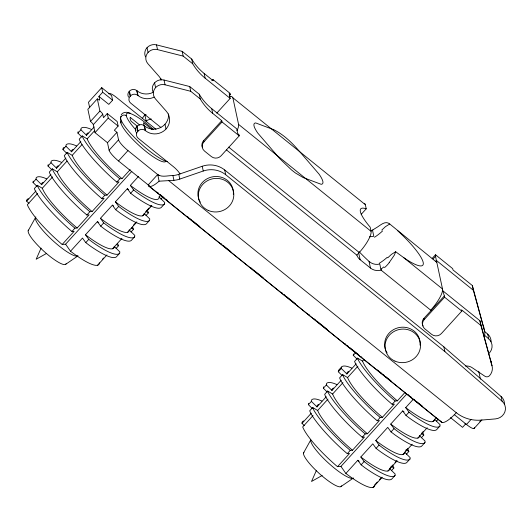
<?xml version="1.0" encoding="UTF-8"?>
<svg xmlns="http://www.w3.org/2000/svg" width="532" height="532" viewBox="0 0 532 532"><rect width="100%" height="100%" fill="white"/><g stroke="black" fill="none" stroke-linecap="round" stroke-linejoin="round"><path stroke-width="0.8" d="M146.287 121.482L144.857 114.826L146.094 114.633M36.967 186.34L33.031 182.463L33.184 181.119M33.031 182.463L36.023 179.171L36.176 177.828A56.259 11.551 42.3 0 1 46.61 178.838M51.93 169.881L47.993 166.004L48.139 164.661M47.993 166.004L50.986 162.712L51.132 161.369A56.259 11.551 42.3 0 1 61.566 162.38M66.886 153.422L62.956 149.545L63.102 148.209A56.259 11.551 42.3 0 1 64.066 147.45M62.956 149.545L65.941 146.253L66.094 144.917A56.259 11.551 42.3 0 1 76.528 145.921M81.848 136.963L77.911 133.086L78.058 131.75M77.911 133.086L80.904 129.795L81.05 128.458A56.259 11.551 42.3 0 1 91.484 129.462M37.672 193.355L27.338 204.727A48.392 9.935 42.3 0 0 61.034 243.523L62.184 244.461L65.596 244.201L70.51 251.23L82.48 238.063L85.772 242.632L89.715 245.618A56.259 11.551 42.3 0 0 116.701 256.504L119.693 253.212L119.84 251.869L114.22 246.336L114.307 246.828A48.392 9.935 42.3 0 1 85.472 234.772L97.436 221.605A48.392 9.935 42.3 0 0 98.759 222.602M97.436 221.605L100.728 226.173L104.671 229.159A56.259 11.551 42.3 0 0 131.663 240.045L134.656 236.753L134.802 235.41L129.176 229.877L129.269 230.369A48.392 9.935 42.3 0 1 100.428 218.313L112.398 205.146A48.392 9.935 42.3 0 0 113.715 206.143M112.398 205.146L115.69 209.714L119.634 212.7A56.259 11.551 42.3 0 0 146.619 223.586L149.612 220.295L149.758 218.951L144.139 213.418L144.225 213.911A48.392 9.935 42.3 0 1 115.391 201.854L127.354 188.687A48.392 9.935 42.3 0 0 128.678 189.685M127.354 188.687L130.646 193.256L134.589 196.242A56.259 11.551 42.3 0 0 161.582 207.128L164.574 203.836L164.72 202.493L159.095 196.96L160.185 195.763M312.324 408.549L308.387 404.679L308.533 403.336M308.387 404.679L311.38 401.387L311.526 400.044A56.259 11.551 42.3 0 1 321.96 401.055M327.28 392.091L323.343 388.22L323.489 386.877M323.343 388.22L326.335 384.929L326.482 383.585A56.259 11.551 42.3 0 1 336.922 384.596M342.242 375.639L338.305 371.762L338.452 370.418L341.444 367.127A56.259 11.551 42.3 0 1 351.878 368.137M338.305 371.762L341.298 368.47L341.444 367.127M357.198 359.18L353.261 355.303L353.414 353.96M313.022 415.572L302.688 426.943A48.392 9.935 42.3 0 0 336.384 465.733L337.534 466.67L340.946 466.411L345.867 473.447L357.83 460.28L361.122 464.842L365.065 467.834A56.259 11.551 42.3 0 0 392.057 478.72L395.043 475.428L395.196 474.085L389.57 468.552M395.043 475.428A56.259 11.551 42.3 0 1 368.058 464.542L364.114 461.55L360.822 456.988L372.792 443.821L376.084 448.383L380.028 451.375A56.259 11.551 42.3 0 0 407.013 462.261L410.006 458.97L410.152 457.626L404.526 452.094M410.006 458.97A56.259 11.551 42.3 0 1 383.013 448.084L379.077 445.091L375.785 440.529L387.748 427.362L391.04 431.924L394.983 434.917A56.259 11.551 42.3 0 0 421.976 445.803L424.962 442.511L425.115 441.168L419.489 435.635L419.575 436.127A48.392 9.935 42.3 0 1 390.741 424.071L402.711 410.904A48.392 9.935 42.3 0 0 404.027 411.901M402.711 410.904L406.002 415.472L409.946 418.458A56.259 11.551 42.3 0 0 436.932 429.344L439.924 426.052L440.07 424.709L434.451 419.176L434.538 419.668A48.392 9.935 42.3 0 1 405.703 407.612L413.317 399.233M430.707 310.183A20.096 5.413 -51.1 0 0 442.511 288.976L403.535 257.521L395.675 251.736L394.352 255.127L389.191 262.582M237.092 130.659L238.369 127.168L238.575 124.395L232.87 97.775L231.779 96.432L229.505 96.644M41.09 248.131L36.163 259.25L46.124 253.658M316.44 470.348L311.519 481.467L322.186 475.475M28.149 230.795L35.385 217.748M303.499 453.011L310.735 439.964A28.708 5.892 42.3 0 0 329.261 463.791A28.708 5.892 42.3 0 0 353.394 478.049L341.032 486.521M121.103 116.122L120.551 117.067L120.917 122.945M146.313 121.143L147.803 120.006L151.261 118.975M121.21 114.659C123.125 111.767 127.401 111.82 130.254 113.19M101.718 87.667L102.696 92.229L98.919 96.392L108.814 104.378L112.591 100.215L111.614 95.654L101.718 87.667L88.492 102.224L89.695 107.81M98.919 96.392L99.65 99.81A3.445 0.705 42.3 0 1 97.316 98.872L87.866 109.266L90.48 121.436A3.445 0.705 42.3 0 1 93.306 124.661L95.015 132.648L107.491 142.716L109.1 150.224A11.485 2.354 42.3 0 0 118.523 160.97L149.499 185.974M90.48 121.436L99.923 111.042L97.316 98.872M130.18 169.648L122.021 178.626L120.87 177.688A48.392 9.935 42.3 0 1 87.175 138.892L82.214 135.913L79.221 139.204L80.126 141.392A56.259 11.551 42.3 0 0 112.764 178.632L116.807 182.084L119.028 181.917L107.058 195.084L105.908 194.147A48.392 9.935 42.3 0 1 72.212 155.351L67.258 152.371L64.266 155.663L65.17 157.851A56.259 11.551 42.3 0 0 97.808 195.091L101.851 198.542L104.073 198.376L92.103 211.543L90.952 210.606A48.392 9.935 42.3 0 1 57.257 171.809L52.296 168.83L49.303 172.122L50.208 174.31A56.259 11.551 42.3 0 0 82.846 211.55L86.889 215.001L89.11 214.835L77.14 228.002L75.99 227.064A48.392 9.935 42.3 0 1 42.294 188.268L37.34 185.289L34.347 188.581L35.252 190.769A56.259 11.551 42.3 0 0 67.89 228.002L71.933 231.46L74.154 231.294L62.184 244.461M93.306 124.661L102.749 114.267A3.445 0.705 42.3 0 0 99.923 111.042M28.994 203.43L26.686 201.163L35.937 190.988M36.023 179.171L41.649 184.704L50.899 174.529M50.986 162.712L56.611 168.252L65.855 158.077M65.941 146.253L71.567 151.793L80.817 141.618M80.904 129.795L86.53 135.334L94.144 126.955M158.948 175.58L127.973 150.576A11.485 2.354 42.3 0 1 118.55 139.83L116.94 132.322L114.36 130.234L118.137 126.077L117.16 121.515L107.265 113.529L103.487 117.685L102.749 114.267M128.611 97.19A5.167 4.861 -12.1 0 1 129.17 91.471L129.436 91.185A5.167 4.861 -12.1 0 1 136.711 90.566L137.01 90.806A14.524 13.666 -12.1 0 0 153.123 92.355M42.294 188.268L52.628 176.897M57.257 171.809L67.045 161.036M72.212 155.351L82.008 144.578M87.175 138.892L94.789 130.513M95.015 132.648L108.242 118.091L107.265 113.529M160.877 127.48L130.659 103.095A5.167 4.861 -12.1 0 1 130.187 96.225L130.453 95.933A5.167 4.861 -12.1 0 1 137.728 95.321L138.027 95.56A14.524 13.666 -12.1 0 0 154.14 97.103M107.491 142.716L116.94 132.322M109.1 150.224L118.55 139.83M135.793 131.69A5.167 4.861 -12.1 0 1 136.711 126.649L136.977 126.357A5.167 4.861 -12.1 0 1 144.252 125.745L144.551 125.984A14.524 13.666 -12.1 0 0 160.664 127.527A14.524 13.666 -12.1 0 0 168.544 113.908M180.095 173.951A34.447 32.412 -12.1 0 0 173.565 166.809L138.2 138.273A5.167 4.861 -12.1 0 1 137.728 131.404L137.994 131.111A5.167 4.861 -12.1 0 1 145.269 130.5L145.569 130.739A14.524 13.666 -12.1 0 0 165.186 129.848A14.524 13.666 -12.1 0 0 166.363 111.301L155.377 98.812A9.184 8.645 -12.1 0 1 154.845 88.565A9.184 8.645 -12.1 0 1 165.053 84.794L190.729 91.291L200.258 98.979A57.409 54.018 -12.1 0 0 212.72 113.396L221.751 120.691L222.024 121.948L239.234 135.833L221.093 155.79A6.889 6.484 -12.1 0 1 211.397 156.614L204.507 151.061A6.889 6.484 -12.1 0 1 203.882 141.904L203.616 140.648L221.751 120.691M118.523 160.97L127.973 150.576M71.933 231.46L74.919 228.168L77.14 228.002M86.889 215.001L89.881 211.709L92.103 211.543M101.851 198.542L104.837 195.251L107.058 195.084M116.807 182.084L119.8 178.792L122.021 178.626M211.822 80.711L212.926 79.501L230.137 93.393L230.403 94.649L229.305 95.853M65.596 244.201L131.83 171.324M164.574 203.836A56.259 11.551 42.3 0 1 137.582 192.95L133.638 189.964L130.347 185.395L138.506 176.418M85.772 242.632L88.764 239.34L85.472 234.772M100.728 226.173L103.72 222.881L100.428 218.313M115.69 209.714L118.683 206.423L115.391 201.854M130.646 193.256L133.638 189.964M216.777 113.13L230.176 98.393L229.152 93.639L230.403 94.649M203.882 141.904L222.024 121.948M102.523 259.204L103.614 258.007M133.532 225.089L136.252 222.097M145.768 211.623L149.033 208.032M150.117 206.835L151.208 205.638M97.609 265.209L106.965 254.908M112.565 248.75L121.921 238.449M127.527 232.291L136.884 221.99M142.483 215.832L151.839 205.532M116.036 248.497L118.53 245.751L117.625 243.563M130.998 232.038L133.492 229.292L132.588 227.104M145.954 215.58L148.448 212.84L147.544 210.645M160.917 199.121L162.912 196.926M361.208 214.343L366.229 208.823L365.338 204.68A20.096 5.413 -51.1 0 0 364.254 203.337M431.1 310.495L381.065 270.116A11.485 10.806 -12.1 0 1 370.472 268.062L360.151 259.729A11.485 10.806 -12.1 0 1 356.859 255.141L359.246 252.514A20.096 5.413 -51.1 0 0 371.05 231.307L370.159 227.164A41.908 8.605 42.3 0 1 366.229 208.823M432.183 258.399L435.495 254.755L452.705 268.647L452.971 269.897L472.343 285.531L484.479 330.578A11.485 10.806 -12.1 0 1 484.226 336.822M433.008 259.044L435.761 256.012L435.495 254.755M435.761 256.012L435.376 255.699L436.393 260.454L435.841 261.059A20.096 5.413 -51.1 0 1 436.805 262.356L442.511 288.976M353.261 355.303L355.755 352.556M404.992 392.463L397.371 400.842L396.22 399.904A48.392 9.935 42.3 0 1 362.525 361.108L357.564 358.129L354.578 361.421L355.476 363.609A56.259 11.551 42.3 0 0 388.121 400.842L392.157 404.3L394.378 404.134L382.415 417.301L381.258 416.363A48.392 9.935 42.3 0 1 347.569 377.567L342.608 374.588L339.615 377.88L340.52 380.067A56.259 11.551 42.3 0 0 373.158 417.301L377.201 420.759L379.422 420.586L367.452 433.753L366.302 432.815A48.392 9.935 42.3 0 1 332.606 394.026L327.646 391.047L324.66 394.338L325.557 396.526A56.259 11.551 42.3 0 0 358.202 433.76L362.239 437.218L364.46 437.045L352.497 450.212L351.339 449.274A48.392 9.935 42.3 0 1 317.651 410.485L312.69 407.505L309.697 410.797L310.602 412.985A56.259 11.551 42.3 0 0 343.24 450.218L347.283 453.676L349.504 453.503L337.534 466.67M304.344 425.647L302.043 423.379L311.287 413.204M311.38 401.387L316.999 406.92L326.249 396.746M326.335 384.929L331.961 390.461L341.205 380.287M341.298 368.47L346.917 374.003L356.167 363.828M317.651 410.485L327.985 399.113M332.606 394.026L342.941 382.654M347.569 377.567L357.903 366.196M362.525 361.108L364.161 359.313M442.365 291.483L442.917 290.878L479.884 320.71L492.02 365.757A11.485 10.806 -12.1 0 1 489.54 375.678A3.445 3.239 -12.1 0 1 484.925 376.264L471.99 367.585A9.184 8.645 -12.1 0 0 465.606 366.102M423.146 326.043A6.889 6.484 -12.1 0 1 423.898 318.422L444.326 295.945L442.917 290.878M492.02 365.757L480.901 325.464L461.537 309.83L461.803 311.087L441.374 333.564A6.889 6.484 -12.1 0 1 431.678 334.389L424.789 328.829A6.889 6.484 -12.1 0 1 424.164 319.672L444.592 297.195L444.326 295.945M347.283 453.676L350.275 450.385L352.497 450.212M362.239 437.218L365.231 433.926L367.452 433.753M377.201 420.759L380.194 417.467L382.415 417.301M392.157 404.3L395.15 401.008L397.371 400.842M340.946 466.411L406.628 394.152M361.122 464.842L364.114 461.55M376.084 448.383L379.077 445.091M391.04 431.924L394.032 428.632L390.741 424.071M406.002 415.472L408.995 412.18L405.703 407.612M377.328 482.012L374.608 485.004L374.701 485.503A48.392 9.935 42.3 0 1 345.867 473.447M379.509 479.618L381.683 477.224M390.116 467.954L392.835 464.961M395.01 462.567L396.639 460.772M405.617 450.897L407.791 448.503M421.663 433.241L423.299 431.445M372.959 487.418L382.209 477.244M387.914 470.96L397.165 460.785M402.877 454.501L412.233 444.207M417.833 438.049L427.196 427.748M432.795 421.59L436.606 417.401M391.386 470.714L393.88 467.967L392.975 465.779M406.348 454.255L408.842 451.508L407.938 449.321M421.311 437.796L423.798 435.05L422.9 432.862M436.267 421.337L438.262 419.143M465.886 423.678L462.547 427.349L450.524 417.64M454.275 414.614L466.491 424.476L470.953 419.568M479.857 421.484L480.975 420.253M474.112 428.453L481.919 419.868M381.763 230.103L385.427 226.672L389.73 223.992L436.805 262.356M387.742 257.834L391.412 254.402L395.675 251.736M65.682 264.311L78.038 255.832A28.708 5.892 42.3 0 1 52.242 240.058A28.708 5.892 42.3 0 1 35.863 216.936M381.457 269.857L381.065 270.116L379.755 264.012C376.038 265.042 371.875 264.012 369.048 261.398A41.908 8.605 42.3 0 1 359.22 251.782M375.971 227.955C380.021 225.754 385.121 220.042 389.73 223.992M370.272 230.595A11.485 10.806 -12.1 0 0 372.5 230.183L372.899 229.93M168.863 180.747L456.27 412.692A34.447 32.412 -12.1 0 0 481.167 420.114L495.425 418.903A10.76 10.128 -12.1 0 0 504.835 411.994A10.76 10.128 -12.1 0 0 502.095 401.228L444.878 351.605L225.714 174.729A22.962 21.606 -12.1 0 0 203.251 171.018L179.803 179.078A22.962 21.606 -12.1 0 1 173.937 180.315L159.081 181.193A21.24 5.726 -51.1 0 1 148.209 184.93L157.658 174.536C161.828 177.648 168.119 175.44 172.913 175.56A22.962 21.606 -12.1 0 0 178.785 174.323L202.233 166.263A22.962 21.606 -12.1 0 1 224.697 169.974L443.861 346.851L501.078 396.473A10.76 10.128 -12.1 0 1 504.442 404.154M369.574 236.807L373.81 236.294L372.5 230.183M145.489 56.838A9.184 8.645 -12.1 0 1 147.065 47.654A9.184 8.645 -12.1 0 1 156.488 44.868L182.17 51.358L191.7 59.045A57.409 54.018 -12.1 0 0 204.155 73.469L213.192 80.758L212.926 79.501M161.01 79.561A14.524 13.666 -12.1 0 0 158.822 76.123L147.836 63.641A9.184 8.645 -12.1 0 1 147.304 53.386A9.184 8.645 -12.1 0 1 157.512 49.616L183.188 56.113L192.717 63.8A57.409 54.018 -12.1 0 0 205.179 78.217L230.176 98.393M153.03 92.016A9.184 8.645 -12.1 0 1 154.606 82.826A9.184 8.645 -12.1 0 1 164.029 80.039L189.711 86.536L199.241 94.224A57.409 54.018 -12.1 0 0 211.696 108.641L236.693 128.817L237.718 133.572L238.961 134.576L239.234 135.833M146.327 211.563L148.448 212.84M131.364 228.015L133.492 229.292M116.402 244.474L118.53 245.751M421.677 433.773L423.798 435.05M406.009 449.806L408.842 451.508M391.047 466.265L393.88 467.967M408.995 412.18L412.932 415.166A56.259 11.551 42.3 0 0 439.924 426.052M118.683 206.423L122.626 209.409A56.259 11.551 42.3 0 0 149.612 220.295M394.032 428.632L397.976 431.625A56.259 11.551 42.3 0 0 424.962 442.511M103.72 222.881L107.664 225.867A56.259 11.551 42.3 0 0 134.656 236.753M88.764 239.34L92.708 242.326A56.259 11.551 42.3 0 0 119.693 253.212M149.007 186.187L441.932 422.461L148.501 185.681M436.393 260.454L473.36 290.286L484.479 330.578M232.87 97.775L365.338 204.68M238.575 124.395L371.05 231.307M444.592 297.195L461.803 311.087M228.674 147.131L359.246 252.514M226.326 149.798L356.859 255.141M155.982 129.309L116.594 97.529A11.485 2.354 42.3 0 0 108.787 93.878M102.696 92.229L112.591 100.215M139.763 125.053L130.26 117.379A25.835 5.3 42.3 0 0 131.072 121.183L137.409 126.297M108.242 118.091L118.137 126.077M464.955 423.645L466.245 424.689M157.253 192.225L158.543 193.269M159.833 194.313L164.355 197.957M165.645 199.001L167.587 200.564M187.603 216.724L188.9 217.768M190.19 218.812L191.48 219.849M192.77 220.893L199.879 226.625M220.547 243.304L221.837 244.348M223.127 245.392L230.881 251.643M250.898 267.802L252.195 268.846M253.485 269.89L254.775 270.928M256.065 271.972L263.174 277.704M281.255 292.301L282.545 293.345M283.842 294.382L285.132 295.426M286.422 296.47L295.466 303.765M308.38 314.193L309.671 315.237M314.193 318.881L315.483 319.925M316.779 320.969L327.113 329.308M344.55 343.379L345.84 344.423M347.13 345.468L348.427 346.505M349.717 347.549L358.761 354.844M377.487 369.959L378.777 371.004M380.074 372.048L382.009 373.61M383.299 374.654L384.589 375.692M385.886 376.736L391.053 380.905M407.844 394.458L409.135 395.502M410.425 396.546L411.715 397.584M413.657 399.153L414.947 400.19M416.237 401.234L422.701 406.448M395.15 401.008L391.106 397.55A56.259 11.551 42.3 0 1 358.468 360.317L357.564 358.129M119.8 178.792L115.757 175.341A56.259 11.551 42.3 0 1 83.118 138.101L82.214 135.913M380.194 417.467L376.151 414.009A56.259 11.551 42.3 0 1 343.512 376.776L342.608 374.588M104.837 195.251L100.801 191.799A56.259 11.551 42.3 0 1 68.163 154.559L67.258 152.371M365.231 433.926L361.188 430.468A56.259 11.551 42.3 0 1 328.55 393.234L327.646 391.047M89.881 211.709L85.838 208.258A56.259 11.551 42.3 0 1 53.2 171.018L52.296 168.83M350.275 450.385L346.232 446.927A56.259 11.551 42.3 0 1 313.594 409.693L312.69 407.505M74.919 228.168L70.882 224.71A56.259 11.551 42.3 0 1 38.238 187.477L37.34 185.289M484.599 331.409L487.704 334.109A10.76 10.128 -12.1 0 1 491.069 341.783M484.373 335.087L488.722 338.864A10.76 10.128 -12.1 0 1 488.768 353.6M360.756 356.44L361.88 357.544M487.704 334.109L488.722 338.864M501.078 396.473L502.095 401.228M472.343 285.531L473.36 290.286M479.884 320.71L480.901 325.464M478.74 371.256L480.429 379.136M443.861 346.851L444.878 351.605M423.898 318.422L424.164 319.672M369.048 261.398L370.472 268.062M358.701 252.973L360.151 259.729M204.155 73.469L205.179 78.217M211.696 108.641L212.72 113.396M224.697 169.974L225.714 174.729M191.7 59.045L192.717 63.8M199.241 94.224L200.258 98.979M182.17 51.358L183.188 56.113M189.711 86.536L190.729 91.291M202.233 166.263L203.251 171.018M156.488 44.868L157.512 49.616M164.029 80.039L165.053 84.794M178.785 174.323L179.803 179.078M164.993 124.249L166.017 129.003M147.031 47.687L148.056 52.442M154.579 82.866L155.597 87.62M172.913 175.56L173.937 180.315M137.01 90.806L138.027 95.56M144.551 125.984L145.569 130.739M136.711 90.566L137.728 95.321M144.252 125.745L145.269 130.5M144.312 126.729L143.454 122.699A25.835 5.3 42.3 0 1 152.052 129.648M129.436 91.185L130.453 95.933M136.977 126.357L137.994 131.111M129.17 91.471L130.187 96.225M136.711 126.649L137.728 131.404M157.831 174.855L159.081 181.193M346.917 374.003L346.831 373.511A48.392 9.935 42.3 0 1 348.573 371.589M331.961 390.461L331.868 389.969A48.392 9.935 42.3 0 1 333.611 388.047M316.999 406.92L316.912 406.428A48.392 9.935 42.3 0 1 318.655 404.506M302.043 423.379L301.95 422.887A48.392 9.935 42.3 0 1 303.692 420.965M159.095 196.96L159.188 197.452A48.392 9.935 42.3 0 1 130.347 185.395M86.53 135.334L86.437 134.842A48.392 9.935 42.3 0 1 88.179 132.92M99.258 262.795L99.351 263.287A48.392 9.935 42.3 0 1 70.51 251.23M71.567 151.793L71.481 151.294A48.392 9.935 42.3 0 1 73.223 149.379M56.611 168.252L56.518 167.753A48.392 9.935 42.3 0 1 58.261 165.838M41.649 184.704L41.562 184.212A48.392 9.935 42.3 0 1 43.305 182.296M26.686 201.163L26.6 200.67A48.392 9.935 42.3 0 1 28.342 198.749M165.632 161.582A30.131 6.185 42.3 0 1 140.302 146.619A30.131 6.185 42.3 0 1 120.857 121.609M126.31 115.77A3.445 3.239 -12.1 0 0 120.611 118.55A33.436 6.863 42.3 0 0 140.189 143.061A33.436 6.863 42.3 0 0 167.341 161.648M136.125 130.147A31.002 6.364 42.3 0 1 127.959 113.143A31.002 6.364 42.3 0 1 153.429 129.449M199.154 199.872A17.795 16.745 -12.1 0 1 213.119 176.724A17.795 16.745 -12.1 0 1 233.329 194.406M200.384 202.207A17.795 16.745 -12.1 0 1 199.427 200.478M385.88 350.561A17.795 16.745 -12.1 0 1 399.838 327.413A17.795 16.745 -12.1 0 1 420.047 345.095M387.11 352.896A17.795 16.745 -12.1 0 1 386.146 351.167M456.27 412.692A21.24 5.726 -51.1 0 1 440.782 421.038M474.285 427.622A11.485 2.354 42.3 0 1 466.491 424.476M142.25 118.496A21.24 5.726 -51.1 0 1 144.857 114.826M341.458 485.809A25.257 5.187 42.3 0 1 319.805 473.979A25.257 5.187 42.3 0 1 303.918 452.293M66.101 263.593A25.257 5.187 42.3 0 1 44.449 251.762A25.257 5.187 42.3 0 1 28.568 230.083M389.657 469.044A48.392 9.935 42.3 0 1 360.822 456.988M359.147 461.277A48.392 9.935 42.3 0 1 357.83 460.28M404.619 452.586A48.392 9.935 42.3 0 1 375.785 440.529M397.83 230.901A41.908 8.605 42.3 0 1 423.179 262.369A41.908 8.605 42.3 0 1 403.535 257.521M387.229 257.322A52.648 49.795 -10.2 0 1 379.269 263.287M382.621 230.908A52.728 49.323 -13.9 0 1 374.495 237.265M375.499 228.201A19.624 0.592 -33 0 1 372.832 229.957M389.244 262.595A18.899 11.305 -38.4 0 1 384.503 267.636M383.831 266.924A19.624 11.225 -37.8 0 1 381.045 268.999M202.393 147.371A6.889 6.484 -12.1 0 1 203.616 140.648M491.349 363.077A11.485 10.806 -12.1 0 1 491.342 364.48M491.003 361.002A11.485 10.806 -12.1 0 1 491.282 362.378M136.618 132.98A5.167 4.861 -12.1 0 1 136.152 132.368M483.462 325.823A11.485 10.806 -12.1 0 1 483.807 327.898M161.003 78.736A14.524 13.666 -12.1 0 1 161.056 80.093M273.741 129.702L255.673 122.939A34.447 7.069 42.3 0 0 257.874 133.206L279.998 158.888L291.496 169.921L295.446 172.993L303.114 177.542L321.188 184.305A34.447 7.069 42.3 0 0 318.987 174.037L299.842 151.826C292.42 143.161 284.068 134.809 273.741 129.702M208.192 210.413A17.795 16.745 -12.1 0 0 233.774 193.675A17.795 16.745 -12.1 0 0 206.203 181.445A17.795 16.745 -12.1 0 0 208.192 210.413M394.917 361.102A17.795 16.745 -12.1 0 0 420.493 344.364A17.795 16.745 -12.1 0 0 392.929 332.134A17.795 16.745 -12.1 0 0 394.917 361.102"/></g></svg>
